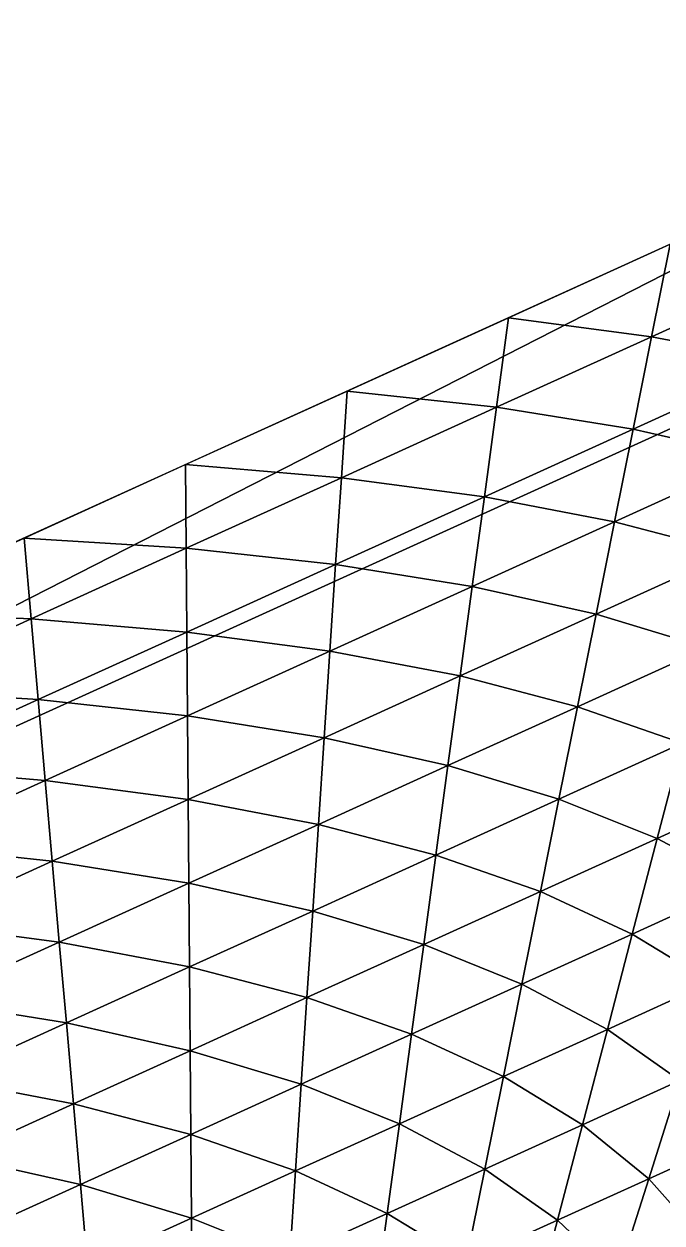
# Model space of a CAD drawing. Header units: metres. Extents: x -32.6 to 43.8, y -33.1 to 27.7.
# Drawn here: x -0.993 to 1.191, y 5.652 to 9.758 of the extents above; entities that cross this region are included whole.
import ezdxf

# ---------------------------------------------------------------- set-up
doc = ezdxf.new("R2010")
doc.units = ezdxf.units.M
for name, color, linetype in [('MANSARDA', 4, 'CONTINUOUS'), ('STRECHA_SEVER', 7, 'CONTINUOUS'), ('ZDIVO', 6, 'CONTINUOUS')]:
    doc.layers.add(name, color=color, linetype=linetype)

msp = doc.modelspace()

# ---------------------------------------------------------------- linework, layer by layer
at = {"layer": 'MANSARDA'}
for points in [[(-8.4393, 3.9782, 4.36), (2.8769, 9.7578, 7.29), (-9.2843, 4.2262, 7.29)], [(-8.4393, 3.9782, 4.36), (2.5058, 8.9567, 4.36), (2.8769, 9.7578, 7.29)]]:
    msp.add_3dface(points, dxfattribs=at)
at = {"layer": 'STRECHA_SEVER'}
for points in [[(0.6658, 8.7521, 7.29), (1.2186, 9.0035, 7.29), (1.1551, 8.6869, 7.4842)], [(1.2186, 9.0035, 7.29), (1.686, 8.9283, 7.4842), (1.1551, 8.6869, 7.4842)], [(1.1551, 8.6869, 7.4842), (1.686, 8.9283, 7.4842), (1.6007, 8.6017, 7.6785)], [(0.113, 8.5006, 7.29), (0.6658, 8.7521, 7.29), (0.6243, 8.4454, 7.4842)], [(0.6658, 8.7521, 7.29), (1.1551, 8.6869, 7.4842), (0.6243, 8.4454, 7.4842)], [(0.6243, 8.4454, 7.4842), (1.1551, 8.6869, 7.4842), (1.0917, 8.3702, 7.6785)], [(1.1551, 8.6869, 7.4842), (1.6007, 8.6017, 7.6785), (1.0917, 8.3702, 7.6785)], [(1.0917, 8.3702, 7.6785), (1.6007, 8.6017, 7.6785), (1.5154, 8.2751, 7.8727)], [(-0.4398, 8.2492, 7.29), (0.113, 8.5006, 7.29), (0.0934, 8.204, 7.4842)], [(0.113, 8.5006, 7.29), (0.6243, 8.4454, 7.4842), (0.0934, 8.204, 7.4842)], [(0.0934, 8.204, 7.4842), (0.6243, 8.4454, 7.4842), (0.5827, 8.1388, 7.6785)], [(0.6243, 8.4454, 7.4842), (1.0917, 8.3702, 7.6785), (0.5827, 8.1388, 7.6785)], [(0.5827, 8.1388, 7.6785), (1.0917, 8.3702, 7.6785), (1.0283, 8.0536, 7.8727)], [(1.0917, 8.3702, 7.6785), (1.5154, 8.2751, 7.8727), (1.0283, 8.0536, 7.8727)], [(1.0283, 8.0536, 7.8727), (1.5154, 8.2751, 7.8727), (1.4301, 7.9484, 8.0669)], [(-0.9926, 7.9978, 7.29), (-0.4398, 8.2492, 7.29), (-0.4375, 7.9625, 7.4842)], [(-0.4398, 8.2492, 7.29), (0.0934, 8.204, 7.4842), (-0.4375, 7.9625, 7.4842)], [(-0.4375, 7.9625, 7.4842), (0.0934, 8.204, 7.4842), (0.0737, 7.9073, 7.6785)], [(0.0934, 8.204, 7.4842), (0.5827, 8.1388, 7.6785), (0.0737, 7.9073, 7.6785)], [(0.0737, 7.9073, 7.6785), (0.5827, 8.1388, 7.6785), (0.5412, 7.8321, 7.8727)], [(0.5827, 8.1388, 7.6785), (1.0283, 8.0536, 7.8727), (0.5412, 7.8321, 7.8727)], [(0.5412, 7.8321, 7.8727), (1.0283, 8.0536, 7.8727), (0.9649, 7.737, 8.0669)], [(1.0283, 8.0536, 7.8727), (1.4301, 7.9484, 8.0669), (0.9649, 7.737, 8.0669)], [(-1.5453, 7.7463, 7.29), (-0.9926, 7.9978, 7.29), (-0.9684, 7.7211, 7.4842)], [(-0.9926, 7.9978, 7.29), (-0.4375, 7.9625, 7.4842), (-0.9684, 7.7211, 7.4842)], [(-0.9684, 7.7211, 7.4842), (-0.4375, 7.9625, 7.4842), (-0.4353, 7.6758, 7.6785)], [(-0.4375, 7.9625, 7.4842), (0.0737, 7.9073, 7.6785), (-0.4353, 7.6758, 7.6785)], [(0.9649, 7.737, 8.0669), (1.4301, 7.9484, 8.0669), (1.3448, 7.6218, 8.2612)], [(-0.4353, 7.6758, 7.6785), (0.0737, 7.9073, 7.6785), (0.0541, 7.6106, 7.8727)], [(0.0737, 7.9073, 7.6785), (0.5412, 7.8321, 7.8727), (0.0541, 7.6106, 7.8727)], [(0.0541, 7.6106, 7.8727), (0.5412, 7.8321, 7.8727), (0.4997, 7.5255, 8.0669)], [(0.5412, 7.8321, 7.8727), (0.9649, 7.737, 8.0669), (0.4997, 7.5255, 8.0669)], [(-1.5453, 7.7463, 7.29), (-0.9684, 7.7211, 7.4842), (-1.4993, 7.4796, 7.4842)], [(-1.4993, 7.4796, 7.4842), (-0.9684, 7.7211, 7.4842), (-0.9443, 7.4444, 7.6785)], [(-0.9684, 7.7211, 7.4842), (-0.4353, 7.6758, 7.6785), (-0.9443, 7.4444, 7.6785)], [(0.4997, 7.5255, 8.0669), (0.9649, 7.737, 8.0669), (0.9015, 7.4203, 8.2612)], [(0.9649, 7.737, 8.0669), (1.3448, 7.6218, 8.2612), (0.9015, 7.4203, 8.2612)], [(-0.9443, 7.4444, 7.6785), (-0.4353, 7.6758, 7.6785), (-0.4331, 7.3892, 7.8727)], [(-0.4353, 7.6758, 7.6785), (0.0541, 7.6106, 7.8727), (-0.4331, 7.3892, 7.8727)], [(-0.4331, 7.3892, 7.8727), (0.0541, 7.6106, 7.8727), (0.0344, 7.314, 8.0669)], [(0.0541, 7.6106, 7.8727), (0.4997, 7.5255, 8.0669), (0.0344, 7.314, 8.0669)], [(0.9015, 7.4203, 8.2612), (1.3448, 7.6218, 8.2612), (1.2595, 7.2952, 8.4554)], [(0.0344, 7.314, 8.0669), (0.4997, 7.5255, 8.0669), (0.4581, 7.2188, 8.2612)], [(0.4997, 7.5255, 8.0669), (0.9015, 7.4203, 8.2612), (0.4581, 7.2188, 8.2612)], [(-1.4993, 7.4796, 7.4842), (-0.9443, 7.4444, 7.6785), (-1.4533, 7.2129, 7.6785)], [(-1.4533, 7.2129, 7.6785), (-0.9443, 7.4444, 7.6785), (-0.9202, 7.1677, 7.8727)], [(-0.9443, 7.4444, 7.6785), (-0.4331, 7.3892, 7.8727), (-0.9202, 7.1677, 7.8727)], [(0.4581, 7.2188, 8.2612), (0.9015, 7.4203, 8.2612), (0.838, 7.1037, 8.4554)], [(0.9015, 7.4203, 8.2612), (1.2595, 7.2952, 8.4554), (0.838, 7.1037, 8.4554)], [(-0.9202, 7.1677, 7.8727), (-0.4331, 7.3892, 7.8727), (-0.4308, 7.1025, 8.0669)], [(-0.4331, 7.3892, 7.8727), (0.0344, 7.314, 8.0669), (-0.4308, 7.1025, 8.0669)], [(-0.4308, 7.1025, 8.0669), (0.0344, 7.314, 8.0669), (0.0148, 7.0173, 8.2612)], [(0.0344, 7.314, 8.0669), (0.4581, 7.2188, 8.2612), (0.0148, 7.0173, 8.2612)], [(0.838, 7.1037, 8.4554), (1.2595, 7.2952, 8.4554), (1.1742, 6.9685, 8.6497)], [(1.2595, 7.2952, 8.4554), (1.5738, 7.1501, 8.6497), (1.1742, 6.9685, 8.6497)], [(-1.4533, 7.2129, 7.6785), (-0.9202, 7.1677, 7.8727), (-1.4073, 6.9462, 7.8727)], [(0.0148, 7.0173, 8.2612), (0.4581, 7.2188, 8.2612), (0.4166, 6.9122, 8.4554)], [(0.4581, 7.2188, 8.2612), (0.838, 7.1037, 8.4554), (0.4166, 6.9122, 8.4554)], [(-1.4073, 6.9462, 7.8727), (-0.9202, 7.1677, 7.8727), (-0.896, 6.891, 8.0669)], [(-0.9202, 7.1677, 7.8727), (-0.4308, 7.1025, 8.0669), (-0.896, 6.891, 8.0669)], [(1.1742, 6.9685, 8.6497), (1.5738, 7.1501, 8.6497), (1.4666, 6.8135, 8.8439)], [(-0.896, 6.891, 8.0669), (-0.4308, 7.1025, 8.0669), (-0.4286, 6.8158, 8.2612)], [(-0.4308, 7.1025, 8.0669), (0.0148, 7.0173, 8.2612), (-0.4286, 6.8158, 8.2612)], [(0.4166, 6.9122, 8.4554), (0.838, 7.1037, 8.4554), (0.7746, 6.787, 8.6497)], [(0.838, 7.1037, 8.4554), (1.1742, 6.9685, 8.6497), (0.7746, 6.787, 8.6497)], [(-0.4286, 6.8158, 8.2612), (0.0148, 7.0173, 8.2612), (-0.0049, 6.7206, 8.4554)], [(0.0148, 7.0173, 8.2612), (0.4166, 6.9122, 8.4554), (-0.0049, 6.7206, 8.4554)], [(-1.4073, 6.9462, 7.8727), (-0.896, 6.891, 8.0669), (-1.3613, 6.6795, 8.0669)], [(0.7746, 6.787, 8.6497), (1.1742, 6.9685, 8.6497), (1.0889, 6.6419, 8.8439)], [(1.1742, 6.9685, 8.6497), (1.4666, 6.8135, 8.8439), (1.0889, 6.6419, 8.8439)], [(-0.0049, 6.7206, 8.4554), (0.4166, 6.9122, 8.4554), (0.3751, 6.6055, 8.6497)], [(0.4166, 6.9122, 8.4554), (0.7746, 6.787, 8.6497), (0.3751, 6.6055, 8.6497)], [(-1.3613, 6.6795, 8.0669), (-0.896, 6.891, 8.0669), (-0.8719, 6.6143, 8.2612)], [(-0.896, 6.891, 8.0669), (-0.4286, 6.8158, 8.2612), (-0.8719, 6.6143, 8.2612)], [(-0.8719, 6.6143, 8.2612), (-0.4286, 6.8158, 8.2612), (-0.4263, 6.5291, 8.4554)], [(-0.4286, 6.8158, 8.2612), (-0.0049, 6.7206, 8.4554), (-0.4263, 6.5291, 8.4554)], [(0.3751, 6.6055, 8.6497), (0.7746, 6.787, 8.6497), (0.7112, 6.4704, 8.8439)], [(0.7746, 6.787, 8.6497), (1.0889, 6.6419, 8.8439), (0.7112, 6.4704, 8.8439)], [(1.0889, 6.6419, 8.8439), (1.4666, 6.8135, 8.8439), (1.3594, 6.4768, 9.0381)], [(-0.4263, 6.5291, 8.4554), (-0.0049, 6.7206, 8.4554), (-0.0245, 6.424, 8.6497)], [(-0.0049, 6.7206, 8.4554), (0.3751, 6.6055, 8.6497), (-0.0245, 6.424, 8.6497)], [(-1.3613, 6.6795, 8.0669), (-0.8719, 6.6143, 8.2612), (-1.3153, 6.4128, 8.2612)], [(-1.3153, 6.4128, 8.2612), (-0.8719, 6.6143, 8.2612), (-0.8478, 6.3376, 8.4554)], [(-0.8719, 6.6143, 8.2612), (-0.4263, 6.5291, 8.4554), (-0.8478, 6.3376, 8.4554)], [(0.7112, 6.4704, 8.8439), (1.0889, 6.6419, 8.8439), (1.0036, 6.3153, 9.0381)], [(1.0889, 6.6419, 8.8439), (1.3594, 6.4768, 9.0381), (1.0036, 6.3153, 9.0381)], [(-0.0245, 6.424, 8.6497), (0.3751, 6.6055, 8.6497), (0.3335, 6.2988, 8.8439)], [(0.3751, 6.6055, 8.6497), (0.7112, 6.4704, 8.8439), (0.3335, 6.2988, 8.8439)], [(-0.8478, 6.3376, 8.4554), (-0.4263, 6.5291, 8.4554), (-0.4241, 6.2424, 8.6497)], [(-0.4263, 6.5291, 8.4554), (-0.0245, 6.424, 8.6497), (-0.4241, 6.2424, 8.6497)], [(0.3335, 6.2988, 8.8439), (0.7112, 6.4704, 8.8439), (0.6478, 6.1537, 9.0381)], [(0.7112, 6.4704, 8.8439), (1.0036, 6.3153, 9.0381), (0.6478, 6.1537, 9.0381)], [(1.0036, 6.3153, 9.0381), (1.3594, 6.4768, 9.0381), (1.2522, 6.1402, 9.2324)], [(-1.3153, 6.4128, 8.2612), (-0.8478, 6.3376, 8.4554), (-1.2692, 6.1461, 8.4554)], [(-0.4241, 6.2424, 8.6497), (-0.0245, 6.424, 8.6497), (-0.0442, 6.1273, 8.8439)], [(-0.0245, 6.424, 8.6497), (0.3335, 6.2988, 8.8439), (-0.0442, 6.1273, 8.8439)], [(-1.2692, 6.1461, 8.4554), (-0.8478, 6.3376, 8.4554), (-0.8236, 6.0609, 8.6497)], [(-0.8478, 6.3376, 8.4554), (-0.4241, 6.2424, 8.6497), (-0.8236, 6.0609, 8.6497)], [(-0.0442, 6.1273, 8.8439), (0.3335, 6.2988, 8.8439), (0.292, 5.9922, 9.0381)], [(0.3335, 6.2988, 8.8439), (0.6478, 6.1537, 9.0381), (0.292, 5.9922, 9.0381)], [(0.6478, 6.1537, 9.0381), (1.0036, 6.3153, 9.0381), (0.9183, 5.9887, 9.2324)], [(1.0036, 6.3153, 9.0381), (1.2522, 6.1402, 9.2324), (0.9183, 5.9887, 9.2324)], [(-0.8236, 6.0609, 8.6497), (-0.4241, 6.2424, 8.6497), (-0.4218, 5.9558, 8.8439)], [(-0.4241, 6.2424, 8.6497), (-0.0442, 6.1273, 8.8439), (-0.4218, 5.9558, 8.8439)], [(-1.2692, 6.1461, 8.4554), (-0.8236, 6.0609, 8.6497), (-1.2232, 5.8794, 8.6497)], [(-0.4218, 5.9558, 8.8439), (-0.0442, 6.1273, 8.8439), (-0.0638, 5.8306, 9.0381)], [(-0.0442, 6.1273, 8.8439), (0.292, 5.9922, 9.0381), (-0.0638, 5.8306, 9.0381)], [(0.292, 5.9922, 9.0381), (0.6478, 6.1537, 9.0381), (0.5844, 5.8371, 9.2324)], [(0.6478, 6.1537, 9.0381), (0.9183, 5.9887, 9.2324), (0.5844, 5.8371, 9.2324)], [(0.9183, 5.9887, 9.2324), (1.2522, 6.1402, 9.2324), (1.145, 5.8036, 9.4266)], [(1.2522, 6.1402, 9.2324), (1.457, 5.9452, 9.4266), (1.145, 5.8036, 9.4266)], [(-1.2232, 5.8794, 8.6497), (-0.8236, 6.0609, 8.6497), (-0.7995, 5.7842, 8.8439)], [(-0.8236, 6.0609, 8.6497), (-0.4218, 5.9558, 8.8439), (-0.7995, 5.7842, 8.8439)], [(-0.7995, 5.7842, 8.8439), (-0.4218, 5.9558, 8.8439), (-0.4196, 5.6691, 9.0381)], [(-0.4218, 5.9558, 8.8439), (-0.0638, 5.8306, 9.0381), (-0.4196, 5.6691, 9.0381)], [(-0.0638, 5.8306, 9.0381), (0.292, 5.9922, 9.0381), (0.2505, 5.6855, 9.2324)], [(0.292, 5.9922, 9.0381), (0.5844, 5.8371, 9.2324), (0.2505, 5.6855, 9.2324)], [(0.5844, 5.8371, 9.2324), (0.9183, 5.9887, 9.2324), (0.833, 5.662, 9.4266)], [(0.9183, 5.9887, 9.2324), (1.145, 5.8036, 9.4266), (0.833, 5.662, 9.4266)], [(1.145, 5.8036, 9.4266), (1.457, 5.9452, 9.4266), (1.3279, 5.5986, 9.6208)], [(-1.2232, 5.8794, 8.6497), (-0.7995, 5.7842, 8.8439), (-1.1772, 5.6127, 8.8439)], [(-0.4196, 5.6691, 9.0381), (-0.0638, 5.8306, 9.0381), (-0.0834, 5.534, 9.2324)], [(-0.0638, 5.8306, 9.0381), (0.2505, 5.6855, 9.2324), (-0.0834, 5.534, 9.2324)], [(0.2505, 5.6855, 9.2324), (0.5844, 5.8371, 9.2324), (0.5209, 5.5204, 9.4266)], [(0.5844, 5.8371, 9.2324), (0.833, 5.662, 9.4266), (0.5209, 5.5204, 9.4266)], [(0.833, 5.662, 9.4266), (1.145, 5.8036, 9.4266), (1.0378, 5.467, 9.6208)], [(1.145, 5.8036, 9.4266), (1.3279, 5.5986, 9.6208), (1.0378, 5.467, 9.6208)], [(-1.1772, 5.6127, 8.8439), (-0.7995, 5.7842, 8.8439), (-0.7754, 5.5075, 9.0381)], [(-0.7995, 5.7842, 8.8439), (-0.4196, 5.6691, 9.0381), (-0.7754, 5.5075, 9.0381)], [(-0.7754, 5.5075, 9.0381), (-0.4196, 5.6691, 9.0381), (-0.4174, 5.3824, 9.2324)], [(-0.4196, 5.6691, 9.0381), (-0.0834, 5.534, 9.2324), (-0.4174, 5.3824, 9.2324)], [(-0.0834, 5.534, 9.2324), (0.2505, 5.6855, 9.2324), (0.2089, 5.3789, 9.4266)], [(0.2505, 5.6855, 9.2324), (0.5209, 5.5204, 9.4266), (0.2089, 5.3789, 9.4266)], [(0.5209, 5.5204, 9.4266), (0.833, 5.662, 9.4266), (0.7476, 5.3354, 9.6208)], [(0.833, 5.662, 9.4266), (1.0378, 5.467, 9.6208), (0.7476, 5.3354, 9.6208)]]:
    msp.add_3dface(points, dxfattribs=at)
at = {"layer": 'ZDIVO'}
for points in [[(-8.4393, 3.9782), (2.5058, 8.9567), (2.5058, 8.9567, 4.36)], [(-8.4393, 3.9782), (2.5058, 8.9567, 4.36), (-8.4393, 3.9782, 4.36)]]:
    msp.add_3dface(points, dxfattribs=at)

doc.saveas('drawing.dxf')
